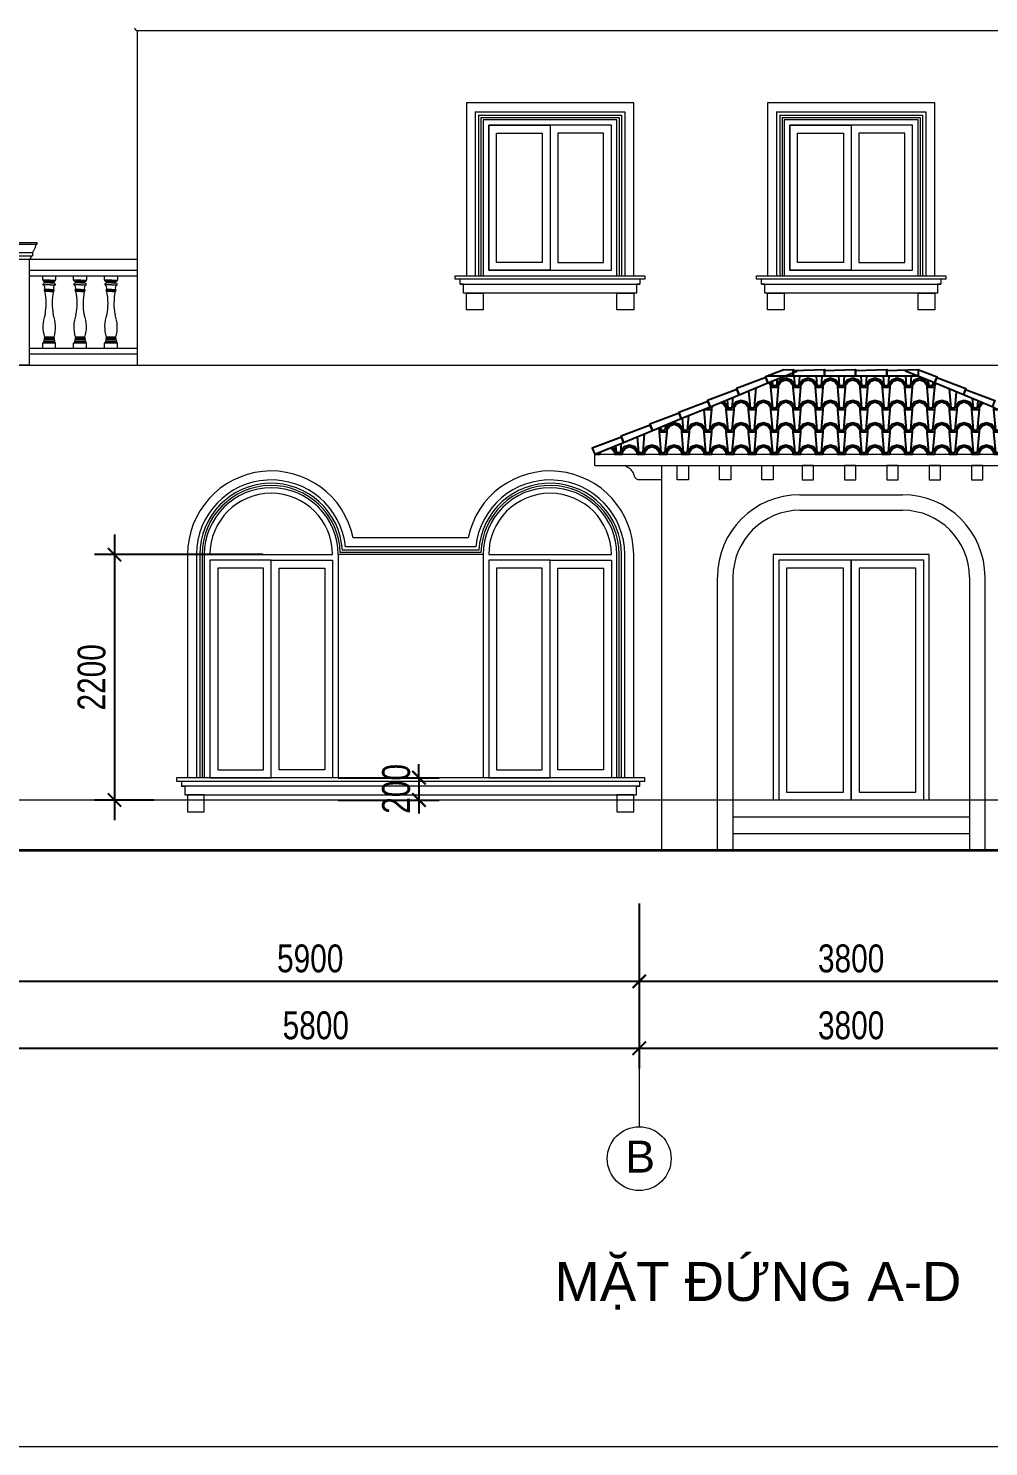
# Model space of a CAD drawing. Header units: millimetres. Extents: x 33748 to 451939, y -263262 to 62681.
# Drawn here: x 347391 to 356001, y -29645 to -16928 of the extents above; entities that cross this region are included whole.
import ezdxf
from ezdxf.enums import TextEntityAlignment as Align

# ---------------------------------------------------------------- set-up
doc = ezdxf.new("R2010")
doc.units = ezdxf.units.MM
doc.header["$PDMODE"] = 98
doc.linetypes.add('CENTER', pattern=[50.8, 31.75, -6.35, 6.35, -6.35])
doc.layers.get('Defpoints').update_dxf_attribs({"color": 202, "lineweight": 13})
for name, color, linetype, lineweight in [('-CENTER', 143, 'CENTER', 13), ('-DOOR', 137, 'Continuous', 9), ('-HATCH', 8, 'Continuous', 5), ('-KH', 143, 'Continuous', 13), ('-LINE1', 7, 'Continuous', 18), ('-TEXT', 7, 'Continuous', 15), ('-WALL', 4, 'Continuous', 35)]:
    doc.layers.add(name, color=color, linetype=linetype, lineweight=lineweight)
for name, color, linetype in [('-HATCH CONCRETE', 54, 'Continuous'), ('1-NETMANH', 8, 'Continuous'), ('12. NET DIM', 9, 'Continuous'), ('13. NET HATCH', 252, 'Continuous')]:
    doc.layers.add(name, color=color, linetype=linetype)
doc.styles.add('1', font='arial.ttf')
doc.styles.add('AVANH', font='', dxfattribs={"width": 0.8})
doc.styles.get("Standard").update_dxf_attribs({"font": 'arial.ttf'})
doc.styles.get('AVANH').set_extended_font_data('.VnAvantH')
doc.dimstyles.new('C_100A3', dxfattribs={"dimscale": 100, "dimtxt": 2.5, "dimasz": 1.2, "dimexe": 1.8, "dimexo": 0, "dimgap": 0.75, "dimtad": 1, "dimdec": 0, "dimzin": 0, "dimdsep": 46, "dimtxsty": 'AVANH', "dimblk": 'ARCHTICK', "dimcen": 0, "dimdle": 1.8, "dimclrd": 256, "dimclre": 256, "dimclrt": 7, "dimadec": 0, "dimazin": 0, "dimtfac": 0.0001, "dimtdec": 0, "dimtix": 1, "dimtmove": 2, "dimatfit": 3, "dimldrblk": 'ARCHTICK', "dimfxl": 1.8, "dimtolj": 1, "dimtzin": 0, "dimarcsym": 0})

# ---------------------------------------------------------------- blocks, each defined once
blk = doc.blocks.new('cot lan can')
blk.add_line((-67, 1080), (-57, 1080))
for points in [[(-67, 1080), (-67, 1100), (497, 1100), (497, 1080), (-67, 1080)], [(-29, 1010), (-33, 1015), (-36, 1020), (-40, 1025), (-43, 1031), (-46, 1036), (-49, 1042), (-51, 1048), (-53, 1055), (-54, 1061), (-56, 1067), (-57, 1074), (-57, 1080)], [(487, 1080), (487, 1074), (486, 1067), (484, 1061), (483, 1055), (481, 1048), (479, 1042), (476, 1036), (473, 1031), (470, 1025), (466, 1020), (463, 1015), (459, 1010)], [(-29, 980), (-29, 1010), (459, 1010), (459, 980)], [(-11, 956), (-12, 959), (-13, 962), (-14, 965), (-16, 967), (-18, 970), (-18, 971), (-19, 972), (-22, 974), (-24, 976), (-26, 978), (-29, 980), (459, 980), (456, 978), (454, 976), (452, 974), (449, 972), (448, 970), (446, 967), (444, 965), (443, 962), (442, 959), (441, 956), (440, 953), (440, 950), (430, 950)], [(0, 950), (-10, 950), (-10, 953), (-11, 956)]]:
    blk.add_lwpolyline(points)
blk.add_lwpolyline([(430, 950), (430, 0), (0, 0), (0, 950)], close=True)
blk = doc.blocks.new('_ARCHTICK')
at = {"const_width": 0.15}
blk.add_lwpolyline([(-0.5, -0.5), (0.5, 0.5)], dxfattribs=at)
blk = doc.blocks.new('*D364')
at = {"layer": '12. NET DIM', "lineweight": -2, "transparency": 16777216}
for p, q in [((352868, -24776), (352868, -25653)), ((356668, -24776), (356668, -25653)), ((356848, -25473), (352688, -25473))]:
    blk.add_line(p, q, dxfattribs=at)
at = {"layer": 'Defpoints', "color": 0, "transparency": 16777216}
for p in [(352868, -24776), (356668, -24776), (352868, -25473)]:
    blk.add_point(p, dxfattribs=at)
at = {"layer": '12. NET DIM', "lineweight": -2, "transparency": 16777216, "xscale": 120, "yscale": 120, "zscale": 120, "rotation": 180}
blk.add_blockref('_ARCHTICK', (352868, -25473), dxfattribs=at)
at = {"layer": '12. NET DIM', "lineweight": -2, "transparency": 16777216, "xscale": 120, "yscale": 120, "zscale": 120}
blk.add_blockref('_ARCHTICK', (356668, -25473), dxfattribs=at)
at = {"layer": '12. NET DIM', "color": 7, "transparency": 16777216, "insert": (354768, -25269), "char_height": 250, "attachment_point": 5, "style": 'AVANH'}
blk.add_mtext('\\A1;3800', dxfattribs=at)
blk = doc.blocks.new('*D365')
at = {"layer": '12. NET DIM', "lineweight": -2, "transparency": 16777216}
for p, q in [((346968, -24776), (346968, -25653)), ((352868, -24776), (352868, -25653)), ((353048, -25473), (346788, -25473))]:
    blk.add_line(p, q, dxfattribs=at)
at = {"layer": 'Defpoints', "color": 0, "transparency": 16777216}
for p in [(346968, -24776), (352868, -24776), (346968, -25473)]:
    blk.add_point(p, dxfattribs=at)
at = {"layer": '12. NET DIM', "lineweight": -2, "transparency": 16777216, "xscale": 120, "yscale": 120, "zscale": 120, "rotation": 180}
blk.add_blockref('_ARCHTICK', (346968, -25473), dxfattribs=at)
at = {"layer": '12. NET DIM', "lineweight": -2, "transparency": 16777216, "xscale": 120, "yscale": 120, "zscale": 120}
blk.add_blockref('_ARCHTICK', (352868, -25473), dxfattribs=at)
at = {"layer": '12. NET DIM', "color": 7, "transparency": 16777216, "insert": (349918, -25269), "char_height": 250, "attachment_point": 5, "style": 'AVANH'}
blk.add_mtext('\\A1;5900', dxfattribs=at)
blk = doc.blocks.new('*D366')
at = {"layer": '12. NET DIM', "lineweight": -2, "transparency": 16777216}
for p, q in [((347068, -24776), (347068, -26253)), ((352868, -24776), (352868, -26253)), ((346888, -26073), (353048, -26073))]:
    blk.add_line(p, q, dxfattribs=at)
at = {"layer": 'Defpoints', "color": 0, "transparency": 16777216}
for p in [(347068, -24776), (352868, -24776), (352868, -26073)]:
    blk.add_point(p, dxfattribs=at)
at = {"layer": '12. NET DIM', "lineweight": -2, "transparency": 16777216, "xscale": 120, "yscale": 120, "zscale": 120, "rotation": 180}
blk.add_blockref('_ARCHTICK', (347068, -26073), dxfattribs=at)
at = {"layer": '12. NET DIM', "lineweight": -2, "transparency": 16777216, "xscale": 120, "yscale": 120, "zscale": 120}
blk.add_blockref('_ARCHTICK', (352868, -26073), dxfattribs=at)
at = {"layer": '12. NET DIM', "color": 7, "transparency": 16777216, "insert": (349968, -25869), "char_height": 250, "attachment_point": 5, "style": 'AVANH'}
blk.add_mtext('\\A1;5800', dxfattribs=at)
blk = doc.blocks.new('*D367')
at = {"layer": '12. NET DIM', "lineweight": -2, "transparency": 16777216}
for p, q in [((352868, -24776), (352868, -26253)), ((356668, -24776), (356668, -26253)), ((352688, -26073), (356848, -26073))]:
    blk.add_line(p, q, dxfattribs=at)
at = {"layer": 'Defpoints', "color": 0, "transparency": 16777216}
for p in [(352868, -24776), (356668, -24776), (356668, -26073)]:
    blk.add_point(p, dxfattribs=at)
at = {"layer": '12. NET DIM', "lineweight": -2, "transparency": 16777216, "xscale": 120, "yscale": 120, "zscale": 120, "rotation": 180}
blk.add_blockref('_ARCHTICK', (352868, -26073), dxfattribs=at)
at = {"layer": '12. NET DIM', "lineweight": -2, "transparency": 16777216, "xscale": 120, "yscale": 120, "zscale": 120}
blk.add_blockref('_ARCHTICK', (356668, -26073), dxfattribs=at)
at = {"layer": '12. NET DIM', "color": 7, "transparency": 16777216, "insert": (354768, -25869), "char_height": 250, "attachment_point": 5, "style": 'AVANH'}
blk.add_mtext('\\A1;3800', dxfattribs=at)
blk = doc.blocks.new('*D826')
at = {"layer": '-HATCH CONCRETE', "lineweight": -2, "transparency": 16777216}
for p, q in [((350893, -23647), (350893, -23527)), ((350168, -23647), (351073, -23647)), ((350893, -23647), (350893, -23847)), ((350168, -23847), (351073, -23847)), ((350893, -23847), (350893, -23967))]:
    blk.add_line(p, q, dxfattribs=at)
at = {"layer": 'Defpoints', "color": 0, "transparency": 16777216}
for p in [(350168, -23647), (350168, -23847), (350893, -23847)]:
    blk.add_point(p, dxfattribs=at)
at = {"layer": '-HATCH CONCRETE', "lineweight": -2, "transparency": 16777216, "xscale": 120, "yscale": 120, "zscale": 120}
for p, rotation in [((350893, -23647), 270), ((350893, -23847), 90)]:
    blk.add_blockref('_ARCHTICK', p, dxfattribs=dict(at, rotation=rotation))
at = {"layer": '-HATCH CONCRETE', "color": 7, "transparency": 16777216, "insert": (350689, -23747), "char_height": 250, "attachment_point": 5, "rotation": 90, "style": 'AVANH'}
blk.add_mtext('\\A1;200', dxfattribs=at)
blk = doc.blocks.new('ARCHTICK')
at = {"color": 0, "linetype": 'ByBlock', "const_width": 0.15}
blk.add_lwpolyline([(-0.5, -0.5), (0.5, 0.5)], dxfattribs=at)
blk = doc.blocks.new('*D827')
at = {"layer": '-HATCH CONCRETE', "lineweight": -2, "transparency": 16777216}
for p, q in [((348163, -21467), (348163, -24027)), ((349493, -21647), (347983, -21647)), ((348516, -23847), (347983, -23847))]:
    blk.add_line(p, q, dxfattribs=at)
at = {"layer": 'Defpoints', "color": 0, "transparency": 16777216}
for p in [(349493, -21647), (348163, -23847), (348516, -23847)]:
    blk.add_point(p, dxfattribs=at)
at = {"layer": '-HATCH CONCRETE', "lineweight": -2, "transparency": 16777216, "xscale": 120, "yscale": 120, "zscale": 120}
for p, rotation in [((348163, -21647), 90), ((348163, -23847), 270)]:
    blk.add_blockref('_ARCHTICK', p, dxfattribs=dict(at, rotation=rotation))
at = {"layer": '-HATCH CONCRETE', "color": 7, "transparency": 16777216, "insert": (347959, -22747), "char_height": 250, "attachment_point": 5, "rotation": 90, "style": 'AVANH'}
blk.add_mtext('\\A1;2200', dxfattribs=at)

msp = doc.modelspace()

# ---------------------------------------------------------------- hatches: boundary and pattern name
at = {"layer": '13. NET HATCH'}
h = msp.add_hatch(dxfattribs=at)
h.set_pattern_fill('N-ONG-01', color=256, scale=200)
h.set_pattern_definition([(274.9697, (355644.728, -20547.034), (-199.998261, 2400.00021), [184.6944, -4432.664]), (180, (355660.73, -20731.03), (-200, -200), [16, -184]), (0, (355460.73, -20747.03), (200, 200), [56, -144]), (90, (355516.73, -20747.03), (-200, 200), [20, -180]), (270, (355644.73, -20727.03), (200, -200), [20, -180]), (0, (355644.73, -20747.03), (200, 200), [16, -184]), (0, (355460.73, -20731.03), (200, 200), [40, -160]), (85.0303, (355500.728, -20731.034), (199.998261, 2400.00021), [184.6944, -4432.664]), (52.6961, (355500.7284, -20721.034), (-2599.997178, -3400.002148), [52.8016, -5227.35]), (18.435, (355532.73, -20679.034), (400.0001, 199.9997), [50.596, -581.859]), (341.565, (355580.73, -20663.034), (-400.0001, 199.9997), [50.596, -581.859]), (307.3039, (355628.7284, -20679.034), (2599.997178, -3400.002148), [52.8016, -5227.35]), (20.2249, (355542.728, -20693.034), (-2199.999453, -800.001667), [40.497, -4009.1944]), (339.7751, (355580.728, -20679.034), (2199.999453, -800.001667), [40.497, -4009.1944]), (307.4054, (355618.728, -20693.034), (2000.00199, -2599.998493), [42.802, -4237.385]), (52.5946, (355516.728, -20727.034), (-2000.00199, -2599.998493), [42.802, -4237.385])])
h.paths.add_polyline_path([(356291.9, -20427.1), (356033, -20320.5), (355774.1, -20213.8), (355515.2, -20107.2), (355368.6, -20046.8), (354168.6, -20046.8), (354022, -20107.2), (353763.1, -20213.8), (353504.2, -20320.5), (353245.3, -20427.1), (352986.4, -20533.7), (352727.5, -20640.4), (352468.6, -20747), (357068.6, -20747), (356809.7, -20640.4), (356550.8, -20533.7)])

# ---------------------------------------------------------------- linework, layer by layer
at = {"layer": '-CENTER', "ltscale": 0.1}
for p, q in [((341868.6, -19946.8), (366607.6, -19946.8)), ((341868.6, -23846.8), (366607.6, -23846.8)), ((352868, -24980.6), (352868, -26776.4))]:
    msp.add_line(p, q, dxfattribs=at)
at = {"layer": '-DOOR', "lineweight": 9}
for points in [[(351518.3, -19096.8), (352618.3, -19096.8), (352618.3, -17796.8), (351518.3, -17796.8)], [(351518.3, -17796.8), (352068.3, -17796.8), (352068.3, -19096.8), (351518.3, -19096.8)], [(352618.3, -17796.8), (352068.3, -17796.8), (352068.3, -19096.8), (352618.3, -19096.8)], [(354218.3, -19096.8), (355318.3, -19096.8), (355318.3, -17796.8), (354218.3, -17796.8)], [(354218.3, -17796.8), (354768.3, -17796.8), (354768.3, -19096.8), (354218.3, -19096.8)], [(355318.3, -17796.8), (354768.3, -17796.8), (354768.3, -19096.8), (355318.3, -19096.8)], [(351588.3, -17866.8), (351998.3, -17866.8), (351998.3, -19026.8), (351588.3, -19026.8)], [(352548.3, -17866.8), (352138.3, -17866.8), (352138.3, -19026.8), (352548.3, -19026.8)], [(354288.3, -17866.8), (354698.3, -17866.8), (354698.3, -19026.8), (354288.3, -19026.8)], [(355248.3, -17866.8), (354838.3, -17866.8), (354838.3, -19026.8), (355248.3, -19026.8)], [(349018.3, -23646.8), (349568.3, -23646.8), (349568.3, -21696.8), (349018.3, -21696.8)], [(350118.3, -23646.8), (349568.3, -23646.8), (349568.3, -21696.8), (350118.3, -21696.8)], [(351518.3, -23646.8), (352068.3, -23646.8), (352068.3, -21696.8), (351518.3, -21696.8)], [(352618.3, -23646.8), (352068.3, -23646.8), (352068.3, -21696.8), (352618.3, -21696.8)], [(354768.6, -21696.8), (354118.6, -21696.8), (354118.6, -23846.8), (354768.6, -23846.8)], [(355418.6, -21696.8), (354768.6, -21696.8), (354768.6, -23846.8), (355418.6, -23846.8)], [(349088.3, -23576.8), (349498.3, -23576.8), (349498.3, -21766.8), (349088.3, -21766.8)], [(350048.3, -23576.8), (349638.3, -23576.8), (349638.3, -21766.8), (350048.3, -21766.8)], [(351588.3, -23576.8), (351998.3, -23576.8), (351998.3, -21766.8), (351588.3, -21766.8)], [(352548.3, -23576.8), (352138.3, -23576.8), (352138.3, -21766.8), (352548.3, -21766.8)], [(354698.6, -21766.8), (354188.6, -21766.8), (354188.6, -23776.8), (354698.6, -23776.8)], [(355348.6, -21766.8), (354838.6, -21766.8), (354838.6, -23776.8), (355348.6, -23776.8)]]:
    msp.add_lwpolyline(points, close=True, dxfattribs=at)
for points in [[(349018.3, -21646.8), (350118.3, -21646.8, 1)], [(351518.3, -21646.8), (352618.3, -21646.8, 1)]]:
    msp.add_lwpolyline(points, format="xyb", close=True, dxfattribs=at)
for points in [[(355418.6, -23846.8), (355418.6, -21696.8), (354118.6, -21696.8), (354118.6, -23846.8)], [(354768.6, -21696.8), (354768.6, -23846.8)]]:
    msp.add_lwpolyline(points, dxfattribs=at)
at = {"layer": '-HATCH'}
for p, q in [((352918.3, -19176.8), (351218.3, -19176.8)), ((352873.3, -19176.8), (351263.3, -19176.8)), ((355618.3, -19176.8), (353918.3, -19176.8)), ((355573.3, -19176.8), (353963.3, -19176.8)), ((351263.3, -19221.8), (352873.3, -19221.8)), ((351293.3, -19221.8), (352843.3, -19221.8)), ((353963.3, -19221.8), (355573.3, -19221.8)), ((353993.3, -19221.8), (355543.3, -19221.8)), ((348718.3, -23676.8), (352918.3, -23676.8)), ((348763.3, -23676.8), (352873.3, -23676.8)), ((352873.3, -23721.8), (348763.3, -23721.8)), ((352843.3, -23721.8), (348793.3, -23721.8))]:
    msp.add_line(p, q, dxfattribs=at)
at = {"layer": '-HATCH CONCRETE'}
for points in [[(354022, -20107.2), (354002.2, -20059.1), (353740.2, -20158.3), (353763.1, -20213.8)], [(354248.6, -20046.8), (354248.6, -19994.8), (354528.6, -19986.8), (354528.6, -20046.8)], [(354528.6, -20046.8), (354528.6, -19994.8), (354808.6, -19986.8), (354808.6, -20046.8)], [(354808.6, -20046.8), (354808.6, -19994.8), (355088.6, -19986.8), (355088.6, -20046.8)], [(355088.6, -20046.8), (355088.6, -19994.8), (355368.6, -19986.8), (355368.6, -20046.8)], [(355515.2, -20107.2), (355535, -20059.1), (355797, -20158.3), (355774.1, -20213.8)], [(353763.1, -20213.8), (353743.3, -20165.7), (353481.3, -20265), (353504.2, -20320.5)], [(355774.1, -20213.8), (355793.9, -20165.7), (356055.9, -20265), (356033, -20320.5)], [(353504.2, -20320.5), (353484.4, -20272.4), (353222.4, -20371.6), (353245.3, -20427.1)], [(353245.3, -20427.1), (353225.5, -20379), (352963.6, -20478.3), (352986.4, -20533.7)], [(352727.5, -20640.4), (352707.7, -20592.3), (352445.8, -20691.6), (352468.6, -20747)], [(352986.4, -20533.7), (352966.6, -20485.7), (352704.7, -20584.9), (352727.5, -20640.4)]]:
    msp.add_lwpolyline(points, close=True, dxfattribs=at)
for points in [[(354164.1, -19989.2), (353999.1, -20051.7), (354022, -20107.2), (354280.9, -20000.5), (354278.2, -19993.9)], [(354164.1, -19989.2), (354248.6, -19986.8), (354248.6, -20046.8), (354012.1, -20046.8)], [(355366.9, -19986.8), (355538.1, -20051.7), (355515.2, -20107.2), (355256.3, -20000.5), (355260.7, -19989.8)]]:
    msp.add_lwpolyline(points, dxfattribs=at)
at = {"layer": '-KH'}
msp.add_circle((352868, -27062.7), 286.3, dxfattribs=at)
at = {"layer": '-LINE1', "lineweight": 20}
for p, q in [((348368.3, -19946.8), (348368.3, -16946.6)), ((347519.4, -19186.6), (347519.4, -19146.8)), ((347585, -19186.6), (347519.4, -19186.6)), ((347585, -19196.6), (347535.4, -19196.6)), ((347536.4, -19196.6), (347536.4, -19199.7)), ((347585, -19199.7), (347537.1, -19199.7)), ((347585, -19186.6), (347635, -19186.6)), ((347585, -19196.6), (347619, -19196.6)), ((347585, -19199.7), (347617.4, -19199.7)), ((347618, -19196.6), (347618, -19199.7)), ((347796.6, -19186.6), (347796.6, -19146.8)), ((347862.2, -19186.6), (347796.6, -19186.6)), ((347862.2, -19196.6), (347812.6, -19196.6)), ((347813.6, -19196.6), (347813.6, -19199.7)), ((347862.2, -19199.7), (347814.2, -19199.7)), ((347862.2, -19186.6), (347912.2, -19186.6)), ((347862.2, -19196.6), (347896.2, -19196.6)), ((347862.2, -19199.7), (347894.5, -19199.7)), ((347895.2, -19196.6), (347895.2, -19199.7)), ((348073.7, -19186.6), (348073.7, -19146.8)), ((348139.3, -19186.6), (348073.7, -19186.6)), ((348139.3, -19196.6), (348089.7, -19196.6)), ((348090.7, -19196.6), (348090.7, -19199.7)), ((348139.3, -19199.7), (348091.4, -19199.7)), ((348139.3, -19186.6), (348189.3, -19186.6)), ((348139.3, -19196.6), (348173.3, -19196.6)), ((348139.3, -19199.7), (348171.7, -19199.7)), ((348172.3, -19196.6), (348172.3, -19199.7)), ((347585, -19226.7), (347521.1, -19226.7)), ((347585, -19207.7), (347537.1, -19207.7)), ((347537.1, -19207.7), (347537.1, -19210.7)), ((347585, -19210.7), (347537.1, -19210.7)), ((347585, -19270.7), (347537.1, -19270.7)), ((347585, -19282.7), (347537.1, -19282.7)), ((347585, -19286.7), (347539.3, -19286.7)), ((347585, -19207.7), (347617.4, -19207.7)), ((347585, -19210.7), (347617.4, -19210.7)), ((347585, -19226.7), (347633.4, -19226.7)), ((347585, -19270.7), (347617.4, -19270.7)), ((347585, -19282.7), (347617.4, -19282.7)), ((347585, -19286.7), (347615.2, -19286.7)), ((347617.4, -19207.7), (347617.4, -19210.7)), ((347862.2, -19226.7), (347798.2, -19226.7)), ((347862.2, -19207.7), (347814.2, -19207.7)), ((347814.2, -19207.7), (347814.2, -19210.7)), ((347862.2, -19210.7), (347814.2, -19210.7)), ((347862.2, -19270.7), (347814.2, -19270.7)), ((347862.2, -19282.7), (347814.2, -19282.7)), ((347862.2, -19286.7), (347816.5, -19286.7)), ((347862.2, -19207.7), (347894.5, -19207.7)), ((347862.2, -19210.7), (347894.5, -19210.7)), ((347862.2, -19226.7), (347910.5, -19226.7)), ((347862.2, -19270.7), (347894.5, -19270.7)), ((347862.2, -19282.7), (347894.5, -19282.7)), ((347862.2, -19286.7), (347892.3, -19286.7)), ((347894.5, -19207.7), (347894.5, -19210.7)), ((348139.3, -19226.7), (348075.4, -19226.7)), ((348139.3, -19207.7), (348091.4, -19207.7)), ((348091.4, -19207.7), (348091.4, -19210.7)), ((348139.3, -19210.7), (348091.4, -19210.7)), ((348139.3, -19270.7), (348091.4, -19270.7)), ((348139.3, -19282.7), (348091.4, -19282.7)), ((348139.3, -19286.7), (348093.6, -19286.7)), ((348139.3, -19207.7), (348171.7, -19207.7)), ((348139.3, -19210.7), (348171.7, -19210.7)), ((348139.3, -19226.7), (348187.7, -19226.7)), ((348139.3, -19270.7), (348171.7, -19270.7)), ((348139.3, -19282.7), (348171.7, -19282.7)), ((348139.3, -19286.7), (348169.5, -19286.7)), ((348171.7, -19207.7), (348171.7, -19210.7)), ((347621, -19696.3), (347535.4, -19696.3)), ((347621, -19704.3), (347535.4, -19704.3)), ((347898.2, -19696.3), (347812.6, -19696.3)), ((347898.2, -19704.3), (347812.6, -19704.3)), ((348175.3, -19696.3), (348089.7, -19696.3)), ((348175.3, -19704.3), (348089.7, -19704.3)), ((347635, -19750.3), (347519.4, -19750.3)), ((347519.4, -19796.8), (347519.4, -19750.3)), ((347519.4, -19796.8), (347585, -19796.8)), ((347621, -19712.3), (347535.4, -19712.3)), ((347621, -19720.3), (347535.4, -19720.3)), ((347621, -19736.3), (347535.4, -19736.3)), ((347619, -19740.3), (347535.4, -19740.3)), ((347536.4, -19736.3), (347536.4, -19740.3)), ((347585, -19796.8), (347635, -19796.8)), ((347618, -19736.3), (347618, -19740.3)), ((347635, -19796.8), (347635, -19750.3)), ((347912.2, -19750.3), (347796.6, -19750.3)), ((347796.6, -19796.8), (347796.6, -19750.3)), ((347796.6, -19796.8), (347862.2, -19796.8)), ((347898.2, -19712.3), (347812.6, -19712.3)), ((347898.2, -19720.3), (347812.6, -19720.3)), ((347898.2, -19736.3), (347812.6, -19736.3)), ((347896.2, -19740.3), (347812.6, -19740.3)), ((347813.6, -19736.3), (347813.6, -19740.3)), ((347862.2, -19796.8), (347912.2, -19796.8)), ((347895.2, -19736.3), (347895.2, -19740.3)), ((347912.2, -19796.8), (347912.2, -19750.3)), ((348189.3, -19750.3), (348073.7, -19750.3)), ((348073.7, -19796.8), (348073.7, -19750.3)), ((348073.7, -19796.8), (348139.3, -19796.8)), ((348175.3, -19712.3), (348089.7, -19712.3)), ((348175.3, -19720.3), (348089.7, -19720.3)), ((348175.3, -19736.3), (348089.7, -19736.3)), ((348173.3, -19740.3), (348089.7, -19740.3)), ((348090.7, -19736.3), (348090.7, -19740.3)), ((348139.3, -19796.8), (348189.3, -19796.8)), ((348172.3, -19736.3), (348172.3, -19740.3)), ((348189.3, -19796.8), (348189.3, -19750.3)), ((346968.3, -19946.8), (348368.3, -19946.8)), ((352468.6, -20847), (352468.6, -20747)), ((352468.6, -20747), (357068.6, -20747)), ((352468.6, -20847), (357068.6, -20847)), ((353068.6, -20847), (353068.6, -24296.8)), ((360468.6, -24296.8), (346968.3, -24296.8))]:
    msp.add_line(p, q, dxfattribs=at)
at = {"layer": '-LINE1'}
msp.add_line((354308.6, -21109.4), (355228.6, -21109.4), dxfattribs=at)
at = {"layer": '-LINE1', "color": 0, "lineweight": 20}
for p, q in [((353568.6, -24296.8), (353568.6, -21849.4)), ((353708.6, -21849.4), (353708.6, -24296.2)), ((355828.6, -21849.4), (355828.6, -24296.2)), ((355968.6, -24296.8), (355968.6, -21849.4)), ((353708.6, -23846.8), (355828.6, -23846.8)), ((353708.6, -23996.8), (355828.6, -23996.8)), ((353708.6, -24146.8), (355828.6, -24146.8))]:
    msp.add_line(p, q, dxfattribs=at)
for points in [[(348343.6, -16925.8), (348344.3, -16927.9), (348345.1, -16930), (348345.9, -16932), (348346.8, -16933.9), (348347.8, -16935.7), (348348.9, -16937.4), (348350, -16938.9), (348351.2, -16940.4), (348352.4, -16941.7), (348353.7, -16942.8), (348355, -16943.8), (348356.4, -16944.7), (348357.8, -16945.4), (348359.2, -16946), (348360.6, -16946.4), (348362, -16946.6), (348374.6, -16946.6), (352984.5, -16946.6)], [(352984.5, -16946.6), (360462.4, -16946.6), (360474.9, -16946.6), (360476.3, -16946.4), (360477.8, -16946), (360479.2, -16945.4), (360480.6, -16944.7), (360481.9, -16943.8), (360483.2, -16942.8), (360484.5, -16941.7), (360485.7, -16940.4), (360486.9, -16938.9), (360488, -16937.4), (360489.1, -16935.7), (360490.1, -16933.9), (360491, -16932), (360491.9, -16930), (360492.6, -16927.9), (360493.3, -16925.8)], [(352818.3, -19146.8), (352818.3, -17596.8), (351318.3, -17596.8), (351318.3, -19146.8)], [(355518.3, -19146.8), (355518.3, -17596.8), (354018.3, -17596.8), (354018.3, -19146.8)], [(352668.3, -19146.8), (352668.3, -17746.8), (351468.3, -17746.8), (351468.3, -19146.8)], [(355368.3, -19146.8), (355368.3, -17746.8), (354168.3, -17746.8), (354168.3, -19146.8)], [(351218.3, -19146.8), (352918.3, -19146.8), (352918.3, -19176.8), (352873.3, -19176.8), (352873.3, -19221.8), (352843.3, -19221.8), (352843.3, -19301.8), (351293.3, -19301.8), (351293.3, -19221.8), (351263.3, -19221.8), (351263.3, -19176.8), (351218.3, -19176.8), (351218.3, -19146.8)], [(353918.3, -19146.8), (355618.3, -19146.8), (355618.3, -19176.8), (355573.3, -19176.8), (355573.3, -19221.8), (355543.3, -19221.8), (355543.3, -19301.8), (353993.3, -19301.8), (353993.3, -19221.8), (353963.3, -19221.8), (353963.3, -19176.8), (353918.3, -19176.8), (353918.3, -19146.8)], [(350168.3, -21646.8), (350168.3, -23646.8)], [(351468.3, -21646.8), (351468.3, -23646.8)], [(352918.3, -23646.8), (348718.3, -23646.8), (348718.3, -23676.8), (348763.3, -23676.8), (348763.3, -23721.8), (348793.3, -23721.8), (348793.3, -23801.8), (352843.3, -23801.8), (352843.3, -23721.8), (352873.3, -23721.8), (352873.3, -23676.8), (352918.3, -23676.8), (352918.3, -23646.8)]]:
    msp.add_lwpolyline(points, dxfattribs=at)
at = {"layer": '-LINE1', "lineweight": 20}
for points in [[(347398.3, -18996.8), (348368.3, -18996.8)], [(347398.3, -19096.8), (348368.3, -19096.8)], [(347398.3, -19146.8), (348368.3, -19146.8)], [(347519.4, -19146.8), (347635, -19146.8), (347635, -19186.6)], [(347796.6, -19146.8), (347912.2, -19146.8), (347912.2, -19186.6)], [(348073.7, -19146.8), (348189.3, -19146.8), (348189.3, -19186.6)], [(347398.3, -19796.8), (348368.3, -19796.8)], [(347398.3, -19846.8), (348368.3, -19846.8)]]:
    msp.add_lwpolyline(points, dxfattribs=at)
at = {"layer": '-LINE1', "color": 0, "lineweight": 20}
for points in [[(351318.3, -19301.8), (351468.3, -19301.8), (351468.3, -19452.8), (351318.3, -19452.8)], [(352668.3, -19301.8), (352818.3, -19301.8), (352818.3, -19451.8), (352668.3, -19451.8)], [(354018.3, -19301.8), (354168.3, -19301.8), (354168.3, -19452.8), (354018.3, -19452.8)], [(355368.3, -19301.8), (355518.3, -19301.8), (355518.3, -19451.8), (355368.3, -19451.8)], [(348968.3, -23801.8), (348818.3, -23801.8), (348818.3, -23951.8), (348968.3, -23951.8)], [(352818.3, -23801.8), (352668.3, -23801.8), (352668.3, -23952.8), (352818.3, -23952.8)]]:
    msp.add_lwpolyline(points, close=True, dxfattribs=at)
at = {"layer": '-LINE1'}
for points in [[(352468.6, -20747), (354168.6, -20046.8), (355368.6, -20046.8), (357068.6, -20747)], [(354308.6, -21249.4), (355228.6, -21249.4)], [(355468.6, -23846.8), (355468.6, -21646.8), (354068.6, -21646.8), (354068.6, -23846.8)]]:
    msp.add_lwpolyline(points, dxfattribs=at)
for points in [[(352855.4, -20974), (352851.1, -20972.8), (352847, -20971.1), (352843.2, -20968.9), (352839.6, -20966.3), (352836.3, -20963.3), (352833.4, -20960), (352830.9, -20956.3), (352828.8, -20952.4), (352827.2, -20948.3), (352826.1, -20944), (352823.9, -20935.1), (352820.9, -20926.4), (352817.3, -20917.9), (352813, -20909.7), (352808.1, -20902), (352802.6, -20894.6), (352796.5, -20887.7), (352789.8, -20881.4), (352782.7, -20875.5), (352775.2, -20870.3), (352767.2, -20865.7), (352758.9, -20861.7), (352757.5, -20861), (352756.1, -20860.2), (352754.9, -20859.3), (352753.7, -20858.2), (352752.6, -20857.1), (352751.6, -20855.8), (352750.8, -20854.5), (352750.1, -20853.1), (352749.5, -20851.7), (352749.1, -20850.1), (352748.8, -20848.6), (352748.6, -20847), (353068.6, -20847), (353068.6, -20975), (353067.6, -20975), (352864.1, -20975), (352859.7, -20974.8)], [(353209.1, -20975), (353209.1, -20847), (353309.1, -20847), (353309.1, -20975)], [(353588.7, -20975), (353588.7, -20847), (353688.7, -20847), (353688.7, -20975)], [(353968.4, -20975), (353968.4, -20847), (354068.4, -20847), (354068.4, -20975)], [(354430, -20975), (354430, -20847), (354330, -20847), (354330, -20975)], [(354809.7, -20975), (354809.7, -20847), (354709.7, -20847), (354709.7, -20975)], [(355189.3, -20975), (355189.3, -20847), (355089.3, -20847), (355089.3, -20975)], [(355568.9, -20975), (355568.9, -20847), (355468.9, -20847), (355468.9, -20975)], [(355948.5, -20975), (355948.5, -20847), (355848.5, -20847), (355848.5, -20975)]]:
    msp.add_lwpolyline(points, close=True, dxfattribs=at)
at = {"layer": '-LINE1', "color": 0, "lineweight": 20}
for points in [[(352818.3, -23646.8), (352818.3, -21646.8, 0.9040691), (351333.5, -21496.8), (350303.2, -21496.8, 0.9040691), (348818.3, -21646.8), (348818.3, -23646.8)], [(352668.3, -23646.8), (352668.3, -21646.8, 1), (351468.3, -21646.8), (350168.3, -21646.8, 1), (348968.3, -21646.8), (348968.3, -23646.8)]]:
    msp.add_lwpolyline(points, format="xyb", dxfattribs=at)
at = {"layer": '-LINE1', "lineweight": 20}
for centre, radius, start, end in [((347534.8, -19179.8), 16.8, 203.9086, 272.08063), ((347537.1, -19203.7), 4, 90, 270), ((347617.4, -19203.7), 4, 270, 90), ((347619.7, -19179.8), 16.8, 267.91937, 336.0914), ((347812, -19179.8), 16.8, 203.9086, 272.08063), ((347814.2, -19203.7), 4, 90, 270), ((347894.5, -19203.7), 4, 270, 90), ((347896.8, -19179.8), 16.8, 267.91937, 336.0914), ((348089.1, -19179.8), 16.8, 203.9086, 272.08063), ((348091.4, -19203.7), 4, 90, 270), ((348171.7, -19203.7), 4, 270, 90), ((348173.9, -19179.8), 16.8, 267.91937, 336.0914), ((347537.1, -19226.7), 16, 81.51603, 180), ((347504.7, -19257.6), 35, 337.96322, 62.00299), ((347537.1, -19276.7), 6, 90, 270), ((347541.2, -19283), 4.08, 175.04747, 243.25517), ((347037.7, -19393.9), 513, 348.55438, 12.06482), ((348116.8, -19393.9), 513, 167.93518, 191.44562), ((347649.8, -19257.6), 35, 117.99701, 202.03678), ((347617.4, -19226.7), 16, 0, 98.48397), ((347613.3, -19283), 4.08, 296.74483, 4.95253), ((347617.4, -19276.7), 6, 270, 90), ((347814.2, -19226.7), 16, 81.51603, 180), ((347781.8, -19257.6), 35, 337.96322, 62.00299), ((347814.2, -19276.7), 6, 90, 270), ((347818.3, -19283), 4.08, 175.04747, 243.25517), ((347314.8, -19393.9), 513, 348.55438, 12.06482), ((348394, -19393.9), 513, 167.93518, 191.44562), ((347927, -19257.6), 35, 117.99701, 202.03678), ((347894.5, -19226.7), 16, 0, 98.48397), ((347890.5, -19283), 4.08, 296.74483, 4.95253), ((347894.5, -19276.7), 6, 270, 90), ((348091.4, -19226.7), 16, 81.51603, 180), ((348059, -19257.6), 35, 337.96322, 62.00299), ((348091.4, -19276.7), 6, 90, 270), ((348095.4, -19283), 4.08, 175.04747, 243.25517), ((347591.9, -19393.9), 513, 348.55438, 12.06482), ((348671.1, -19393.9), 513, 167.93518, 191.44562), ((348204.1, -19257.6), 35, 117.99701, 202.03678), ((348171.7, -19226.7), 16, 0, 98.48397), ((348167.6, -19283), 4.08, 296.74483, 4.95253), ((348171.7, -19276.7), 6, 270, 90), ((347816.8, -19603), 296.5, 158.78951, 198.35527), ((347320.6, -19606.4), 313.6, 343.33107, 20.66545), ((348094, -19603), 296.5, 158.78951, 198.35527), ((347597.8, -19606.4), 313.6, 343.33107, 20.66545), ((348371.1, -19603), 296.5, 158.78951, 198.35527), ((347874.9, -19606.4), 313.6, 343.33107, 20.66545), ((347535.4, -19708.3), 4, 90, 270), ((347535.4, -19700.3), 4, 270, 90), ((347621, -19700.3), 4, 90, 270), ((347621, -19708.3), 4, 270, 90), ((347812.6, -19708.3), 4, 90, 270), ((347812.6, -19700.3), 4, 270, 90), ((347898.2, -19700.3), 4, 90, 270), ((347898.2, -19708.3), 4, 270, 90), ((348089.7, -19708.3), 4, 90, 270), ((348089.7, -19700.3), 4, 270, 90), ((348175.3, -19700.3), 4, 90, 270), ((348175.3, -19708.3), 4, 270, 90), ((347535.9, -19758.9), 18.6, 91.46658, 152.54419), ((347535.4, -19728.3), 8, 90, 270), ((347535.4, -19716.3), 4, 270, 90), ((347621, -19716.3), 4, 90, 270), ((347618.6, -19758.9), 18.6, 27.45581, 88.53342), ((347621, -19728.3), 8, 270, 90), ((347813.1, -19758.9), 18.6, 91.46658, 152.54419), ((347812.6, -19728.3), 8, 90, 270), ((347812.6, -19716.3), 4, 270, 90), ((347898.2, -19716.3), 4, 90, 270), ((347895.7, -19758.9), 18.6, 27.45581, 88.53342), ((347898.2, -19728.3), 8, 270, 90), ((348090.2, -19758.9), 18.6, 91.46658, 152.54419), ((348089.7, -19728.3), 8, 90, 270), ((348089.7, -19716.3), 4, 270, 90), ((348175.3, -19716.3), 4, 90, 270), ((348172.9, -19758.9), 18.6, 27.45581, 88.53342), ((348175.3, -19728.3), 8, 270, 90)]:
    msp.add_arc(centre, radius, start, end, dxfattribs=at)
at = {"layer": '-LINE1'}
for centre, radius, start, end in [((354308.6, -21849.4), 740, 90, 180), ((355228.6, -21849.4), 740, 0, 90), ((354308.6, -21849.4), 600, 90, 180), ((355228.6, -21849.4), 600, 0, 90)]:
    msp.add_arc(centre, radius, start, end, dxfattribs=at)
at = {"layer": '-WALL'}
msp.add_line((273947.2, -24296.8), (399947.2, -24296.8), dxfattribs=at)
at = {"layer": '1-NETMANH', "lineweight": 20}
for p, q in [((351398.3, -17676.8), (352738.3, -17676.8)), ((351398.3, -17676.8), (351398.3, -19146.8)), ((352738.3, -17676.8), (352738.3, -19146.8)), ((354098.3, -17676.8), (355438.3, -17676.8)), ((354098.3, -17676.8), (354098.3, -19146.8)), ((355438.3, -17676.8), (355438.3, -19146.8)), ((351428.3, -17706.8), (352708.3, -17706.8)), ((351428.3, -17706.8), (351428.3, -19146.8)), ((351448.3, -17726.8), (352688.3, -17726.8)), ((351448.3, -17726.8), (351448.3, -19146.8)), ((352688.3, -17726.8), (352688.3, -19146.8)), ((352708.3, -17706.8), (352708.3, -19146.8)), ((354128.3, -17706.8), (355408.3, -17706.8)), ((354128.3, -17706.8), (354128.3, -19146.8)), ((354148.3, -17726.8), (355388.3, -17726.8)), ((354148.3, -17726.8), (354148.3, -19146.8)), ((355388.3, -17726.8), (355388.3, -19146.8)), ((355408.3, -17706.8), (355408.3, -19146.8))]:
    msp.add_line(p, q, dxfattribs=at)
for points in [[(352738.3, -23646.8), (352738.3, -21646.8, 0.9489889), (351402, -21576.8), (350234.6, -21576.8, 0.9489889), (348898.3, -21646.8), (348898.3, -23646.8)], [(352708.3, -23646.8), (352708.3, -21646.8, 0.9692085), (351429.6, -21606.8), (350207.1, -21606.8, 0.9692085), (348928.3, -21646.8), (348928.3, -23646.8)], [(352688.3, -23646.8), (352688.3, -21646.8, 0.9839969), (351448.6, -21626.8), (350188, -21626.8, 0.9839969), (348948.3, -21646.8), (348948.3, -23646.8)]]:
    msp.add_lwpolyline(points, format="xyb", dxfattribs=at)
at = {"layer": 'Defpoints'}
msp.add_lwpolyline([(336947.2, -29645.1), (368447.2, -29645.1), (368447.2, -7370.1), (336947.2, -7370.1)], close=True, dxfattribs=at)

# ---------------------------------------------------------------- block references
at = {"layer": '-LINE1', "lineweight": 20}
msp.add_blockref('cot lan can', (346968.3, -19946.8), dxfattribs=at)

# ---------------------------------------------------------------- texts
at = {"layer": '-TEXT', "color": 2, "style": '1'}
msp.add_text('B', height=286.3, dxfattribs=at).set_placement((352876.8, -27044.6), align=Align.MIDDLE_CENTER)
at = {"layer": '-TEXT', "color": 4}
msp.add_text('MẶT ĐỨNG A-D', height=350, dxfattribs=at).set_placement((353931.8, -28338.8), align=Align.CENTER)

# ---------------------------------------------------------------- dimensions: what is measured, and where the dimension line sits
at = {"layer": '-HATCH CONCRETE'}
for base, p1, p2, picture, middle in [((348163, -23846.8), (349492.7, -21646.8), (348516.5, -23846.8), '*D827', (347958.7, -22746.8)), ((350893, -23846.8), (350168.3, -23646.8), (350168.3, -23846.8), '*D826', (350688.7, -23746.8))]:
    dim = msp.add_linear_dim(base=base, p1=p1, p2=p2, angle=90, dimstyle='C_100A3', override={"dimldrblk": 'ARCHTICK'}, dxfattribs=at)
    dim.commit()
    dim.dimension.update_dxf_attribs({"geometry": picture, "text_midpoint": middle})
at = {"layer": '12. NET DIM'}
for base, p1, p2, picture, middle in [((346968, -25473.4), (352868, -24775.7), (346968, -24775.7), '*D365', (349918, -25269.1)), ((352868, -26073.4), (347068, -24775.7), (352868, -24775.7), '*D366', (349968, -25869.1)), ((352868, -25473.4), (356668, -24775.7), (352868, -24775.7), '*D364', (354768, -25269.1)), ((356668, -26073.4), (352868, -24775.7), (356668, -24775.7), '*D367', (354768, -25869.1))]:
    dim = msp.add_linear_dim(base=base, p1=p1, p2=p2, dimstyle='C_100A3', dxfattribs=at)
    dim.commit()
    dim.dimension.update_dxf_attribs({"geometry": picture, "text_midpoint": middle})

doc.saveas('drawing.dxf')
